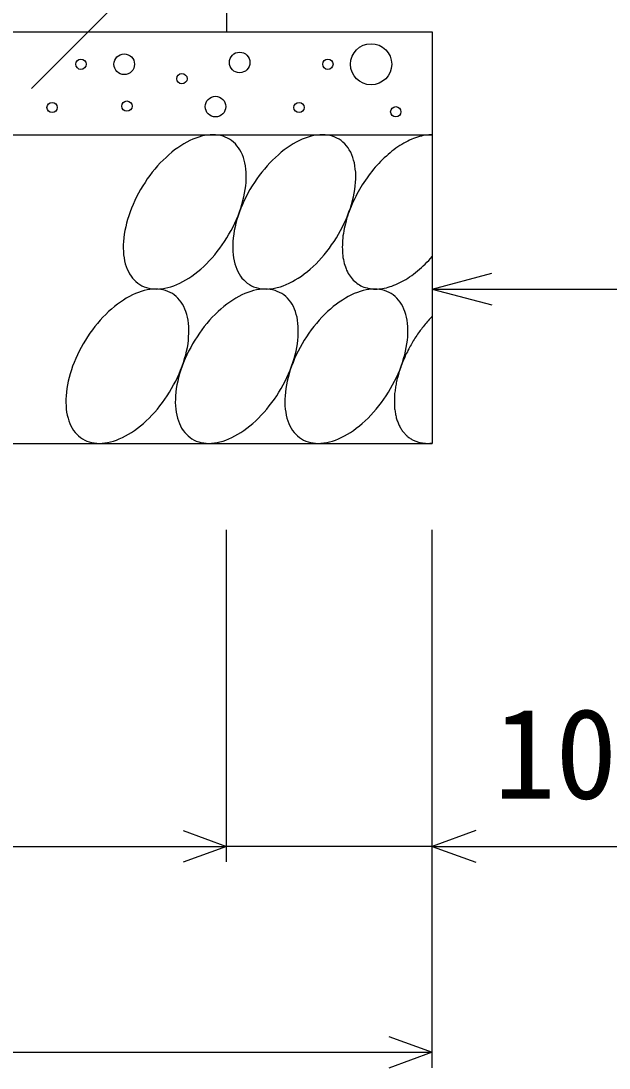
# Model space of a CAD drawing. Units: millimetres, scale not verified. Extents: x -33600 to 33600, y -11880 to 11880.
# Drawn here: x -28991 to -28705, y 7139 to 7648 of the extents above; entities that cross this region are included whole.
import ezdxf
from ezdxf.enums import TextEntityAlignment as Align

# ---------------------------------------------------------------- set-up
doc = ezdxf.new("R2010")
doc.units = ezdxf.units.MM
doc.header["$LTSCALE"] = 40
for name, color, linetype, lineweight in [('0-0_DIM', 7, 'Continuous', 25), ('0-2_HATCH', 6, 'Continuous', 25), ('0-5_OUTLINE', 3, 'Continuous', 25)]:
    doc.layers.add(name, color=color, linetype=linetype, lineweight=lineweight)
doc.styles.add('ＭＳ ゴシック', font='')
doc.styles.get('ＭＳ ゴシック').set_extended_font_data('MS Gothic')

msp = doc.modelspace()

# ---------------------------------------------------------------- linework, layer by layer
at = {"layer": '0-0_DIM'}
for p, q in [((-28719.45, 7881.05), (-28985.61, 7614.88)), ((-28790.79, 7517.39), (-28761.81, 7525.16)), ((-28790.79, 7517.39), (-28357.48, 7517.39)), ((-28790.79, 7517.39), (-28761.81, 7509.63)), ((-28890.79, 7238.96), (-28890.79, 7400.33)), ((-28790.79, 7138.96), (-28790.79, 7400.33)), ((-29390.79, 7246.46), (-28890.79, 7246.46)), ((-28790.79, 7246.46), (-28890.79, 7246.46)), ((-28790.79, 7246.46), (-28649, 7246.46)), ((-29490.79, 7146.46), (-28790.79, 7146.46))]:
    msp.add_line(p, q, dxfattribs=at)
for points in [[(-28911.93, 7254.16), (-28890.79, 7246.46), (-28911.93, 7238.77)], [(-28769.65, 7254.16), (-28790.79, 7246.46), (-28769.65, 7238.77)], [(-28811.93, 7154.16), (-28790.79, 7146.46), (-28811.93, 7138.77)]]:
    msp.add_lwpolyline(points, dxfattribs=at)
at = {"layer": '0-2_HATCH'}
for points in [[(-28889.29, 7590.17), (-28890.29, 7590.75), (-28891.39, 7591.24), (-28892.49, 7591.65), (-28893.69, 7591.96), (-28894.89, 7592.19), (-28896.09, 7592.32), (-28897.39, 7592.37), (-28898.69, 7592.32), (-28900.09, 7592.19), (-28901.49, 7591.96), (-28902.89, 7591.65), (-28904.29, 7591.24), (-28905.69, 7590.75), (-28907.19, 7590.18), (-28908.59, 7589.51), (-28910.09, 7588.77), (-28911.59, 7587.94), (-28912.99, 7587.03), (-28914.49, 7586.05), (-28915.99, 7584.99), (-28917.39, 7583.86), (-28918.79, 7582.65), (-28920.19, 7581.38), (-28921.59, 7580.05), (-28922.99, 7578.66), (-28924.29, 7577.21), (-28925.59, 7575.7), (-28926.89, 7574.15), (-28928.09, 7572.55), (-28929.29, 7570.9), (-28930.39, 7569.22), (-28931.49, 7567.5), (-28932.59, 7565.75), (-28933.59, 7563.98), (-28934.49, 7562.18), (-28935.39, 7560.37), (-28936.19, 7558.54), (-28936.99, 7556.71), (-28937.69, 7554.87)], [(-28881.89, 7578.66), (-28882.19, 7580.05), (-28882.59, 7581.38), (-28883.09, 7582.65), (-28883.59, 7583.85), (-28884.29, 7584.99), (-28884.89, 7586.05), (-28885.69, 7587.03), (-28886.49, 7587.94), (-28887.39, 7588.77), (-28888.29, 7589.51), (-28889.29, 7590.17)], [(-28836.09, 7590.17), (-28837.09, 7590.75), (-28838.19, 7591.24), (-28839.29, 7591.65), (-28840.49, 7591.96), (-28841.69, 7592.19), (-28842.89, 7592.32), (-28844.19, 7592.37), (-28845.49, 7592.32), (-28846.89, 7592.19), (-28848.29, 7591.96), (-28849.69, 7591.65), (-28851.09, 7591.24), (-28852.49, 7590.75), (-28853.99, 7590.18), (-28855.39, 7589.51), (-28856.89, 7588.77), (-28858.39, 7587.94), (-28859.79, 7587.03), (-28861.29, 7586.05), (-28862.79, 7584.99), (-28864.19, 7583.86), (-28865.59, 7582.65), (-28866.99, 7581.38), (-28868.39, 7580.05), (-28869.79, 7578.66), (-28871.09, 7577.21), (-28872.39, 7575.7), (-28873.69, 7574.15), (-28874.89, 7572.55), (-28876.09, 7570.9), (-28877.19, 7569.22), (-28878.29, 7567.5), (-28879.39, 7565.75), (-28880.39, 7563.98), (-28881.29, 7562.18), (-28882.19, 7560.37), (-28882.99, 7558.54), (-28883.79, 7556.71), (-28884.49, 7554.87)], [(-28828.59, 7578.66), (-28828.99, 7580.05), (-28829.39, 7581.38), (-28829.89, 7582.65), (-28830.39, 7583.85), (-28831.09, 7584.99), (-28831.69, 7586.05), (-28832.49, 7587.03), (-28833.29, 7587.94), (-28834.19, 7588.77), (-28835.09, 7589.51), (-28836.09, 7590.17)], [(-28790.79, 7592.37), (-28791.69, 7592.36), (-28792.49, 7592.31), (-28793.39, 7592.22), (-28794.29, 7592.1), (-28795.19, 7591.93), (-28796.09, 7591.73), (-28796.99, 7591.49), (-28797.99, 7591.21), (-28798.89, 7590.9), (-28799.89, 7590.55), (-28800.79, 7590.16), (-28801.79, 7589.73), (-28802.69, 7589.27), (-28803.69, 7588.78), (-28804.59, 7588.25), (-28805.59, 7587.68), (-28806.59, 7587.08), (-28807.49, 7586.45), (-28808.49, 7585.79), (-28809.39, 7585.09), (-28810.39, 7584.36), (-28811.29, 7583.6), (-28812.19, 7582.82), (-28813.09, 7582), (-28814.09, 7581.16), (-28814.99, 7580.28), (-28815.89, 7579.39), (-28816.69, 7578.47), (-28817.59, 7577.52), (-28818.49, 7576.55), (-28819.29, 7575.56), (-28820.09, 7574.54), (-28820.99, 7573.51), (-28821.79, 7572.46), (-28822.49, 7571.38), (-28823.29, 7570.3), (-28823.99, 7569.19), (-28824.79, 7568.07), (-28825.49, 7566.94)], [(-28914.99, 7519.56), (-28913.49, 7520.22), (-28911.99, 7520.97), (-28910.59, 7521.79), (-28909.09, 7522.7), (-28907.59, 7523.69), (-28906.19, 7524.75), (-28904.79, 7525.88), (-28903.29, 7527.08), (-28901.89, 7528.35), (-28900.49, 7529.68), (-28899.19, 7531.08), (-28897.79, 7532.53), (-28896.49, 7534.03), (-28895.29, 7535.59), (-28893.99, 7537.19), (-28892.89, 7538.83), (-28891.69, 7540.51), (-28890.59, 7542.23), (-28889.59, 7543.98), (-28888.59, 7545.75), (-28887.59, 7547.55), (-28886.79, 7549.36), (-28885.89, 7551.19), (-28885.19, 7553.03), (-28884.49, 7554.87), (-28883.79, 7556.71), (-28883.29, 7558.54), (-28882.79, 7560.37), (-28882.29, 7562.18), (-28881.99, 7563.98), (-28881.69, 7565.75), (-28881.39, 7567.5), (-28881.29, 7569.22), (-28881.19, 7570.9), (-28881.19, 7572.54), (-28881.19, 7574.14), (-28881.39, 7575.7), (-28881.59, 7577.2), (-28881.89, 7578.66)], [(-28861.79, 7519.56), (-28860.29, 7520.22), (-28858.79, 7520.97), (-28857.39, 7521.79), (-28855.89, 7522.7), (-28854.39, 7523.69), (-28852.99, 7524.75), (-28851.49, 7525.88), (-28850.09, 7527.08), (-28848.69, 7528.35), (-28847.29, 7529.68), (-28845.99, 7531.08), (-28844.59, 7532.53), (-28843.29, 7534.03), (-28842.09, 7535.59), (-28840.79, 7537.19), (-28839.69, 7538.83), (-28838.49, 7540.51), (-28837.39, 7542.23), (-28836.39, 7543.98), (-28835.39, 7545.75), (-28834.39, 7547.55), (-28833.59, 7549.36), (-28832.69, 7551.19), (-28831.99, 7553.03), (-28831.29, 7554.87), (-28830.59, 7556.71), (-28830.09, 7558.54), (-28829.49, 7560.37), (-28829.09, 7562.18), (-28828.69, 7563.98), (-28828.39, 7565.75), (-28828.19, 7567.5), (-28828.09, 7569.22), (-28827.99, 7570.9), (-28827.99, 7572.54), (-28827.99, 7574.14), (-28828.19, 7575.7), (-28828.39, 7577.2), (-28828.59, 7578.66)], [(-28825.49, 7566.94), (-28826.09, 7565.8), (-28826.79, 7564.64), (-28827.39, 7563.47), (-28827.99, 7562.3), (-28828.59, 7561.12), (-28829.19, 7559.93), (-28829.69, 7558.73), (-28830.19, 7557.54), (-28830.69, 7556.34), (-28831.19, 7555.13), (-28831.59, 7553.93), (-28831.99, 7552.73), (-28832.39, 7551.53), (-28832.69, 7550.33), (-28832.99, 7549.14), (-28833.29, 7547.96), (-28833.59, 7546.78), (-28833.79, 7545.61), (-28833.99, 7544.45), (-28834.19, 7543.3), (-28834.29, 7542.16), (-28834.39, 7541.03), (-28834.49, 7539.92), (-28834.49, 7538.83), (-28834.59, 7537.75), (-28834.49, 7536.69), (-28834.49, 7535.65), (-28834.39, 7534.62), (-28834.29, 7533.62), (-28834.19, 7532.64), (-28833.99, 7531.68), (-28833.79, 7530.75), (-28833.59, 7529.84), (-28833.29, 7528.96), (-28832.99, 7528.1), (-28832.69, 7527.27), (-28832.39, 7526.47), (-28831.99, 7525.7), (-28831.59, 7524.96)], [(-28937.69, 7554.87), (-28938.29, 7553.03), (-28938.89, 7551.19), (-28939.39, 7549.37), (-28939.79, 7547.55), (-28940.19, 7545.76), (-28940.49, 7543.98), (-28940.69, 7542.24), (-28940.89, 7540.52), (-28940.99, 7538.84), (-28940.99, 7537.19), (-28940.89, 7535.59), (-28940.79, 7534.03), (-28940.59, 7532.53), (-28940.29, 7531.08), (-28939.99, 7529.68), (-28939.49, 7528.35), (-28939.09, 7527.08), (-28938.49, 7525.88), (-28937.89, 7524.75), (-28937.19, 7523.69), (-28936.49, 7522.7), (-28935.69, 7521.8), (-28934.79, 7520.97), (-28933.89, 7520.22), (-28932.89, 7519.56), (-28931.89, 7518.98), (-28930.79, 7518.49), (-28929.69, 7518.09), (-28928.49, 7517.77), (-28927.29, 7517.55), (-28925.99, 7517.41), (-28924.69, 7517.37), (-28923.39, 7517.41), (-28922.09, 7517.55), (-28920.69, 7517.77), (-28919.29, 7518.09), (-28917.89, 7518.49), (-28916.39, 7518.98), (-28914.99, 7519.56)], [(-28884.49, 7554.87), (-28885.09, 7553.03), (-28885.69, 7551.19), (-28886.19, 7549.37), (-28886.59, 7547.55), (-28886.99, 7545.76), (-28887.29, 7543.98), (-28887.49, 7542.24), (-28887.69, 7540.52), (-28887.79, 7538.84), (-28887.79, 7537.19), (-28887.69, 7535.59), (-28887.59, 7534.03), (-28887.39, 7532.53), (-28887.09, 7531.08), (-28886.69, 7529.68), (-28886.29, 7528.35), (-28885.79, 7527.08), (-28885.29, 7525.88), (-28884.69, 7524.75), (-28883.99, 7523.69), (-28883.29, 7522.7), (-28882.39, 7521.8), (-28881.59, 7520.97), (-28880.69, 7520.22), (-28879.69, 7519.56), (-28878.69, 7518.98), (-28877.59, 7518.49), (-28876.39, 7518.09), (-28875.29, 7517.77), (-28874.09, 7517.55), (-28872.79, 7517.41), (-28871.49, 7517.37), (-28870.19, 7517.41), (-28868.79, 7517.55), (-28867.49, 7517.77), (-28866.09, 7518.09), (-28864.59, 7518.49), (-28863.19, 7518.98), (-28861.79, 7519.56)], [(-28800.79, 7523.98), (-28799.89, 7524.68), (-28798.89, 7525.41), (-28797.99, 7526.17), (-28796.99, 7526.96), (-28796.09, 7527.78), (-28795.19, 7528.62), (-28794.29, 7529.49), (-28793.39, 7530.39), (-28792.49, 7531.32), (-28791.69, 7532.26), (-28790.79, 7533.23)], [(-28831.59, 7524.96), (-28831.19, 7524.25), (-28830.69, 7523.57), (-28830.19, 7522.93), (-28829.69, 7522.31), (-28829.19, 7521.73), (-28828.59, 7521.19), (-28827.99, 7520.68), (-28827.39, 7520.2), (-28826.79, 7519.76), (-28826.09, 7519.35), (-28825.49, 7518.99), (-28824.79, 7518.66), (-28823.99, 7518.36), (-28823.29, 7518.1), (-28822.49, 7517.89), (-28821.79, 7517.71), (-28820.99, 7517.56), (-28820.09, 7517.46), (-28819.29, 7517.39), (-28818.49, 7517.37), (-28817.59, 7517.38), (-28816.69, 7517.43), (-28815.89, 7517.52), (-28814.99, 7517.65), (-28814.09, 7517.81), (-28813.09, 7518.01), (-28812.19, 7518.26), (-28811.29, 7518.54), (-28810.39, 7518.85), (-28809.39, 7519.21), (-28808.49, 7519.6), (-28807.49, 7520.02), (-28806.59, 7520.49), (-28805.59, 7520.98), (-28804.59, 7521.52), (-28803.69, 7522.08), (-28802.69, 7522.68), (-28801.79, 7523.32), (-28800.79, 7523.98)], [(-28917.09, 7515.18), (-28918.19, 7515.76), (-28919.29, 7516.25), (-28920.39, 7516.66), (-28921.59, 7516.97), (-28922.79, 7517.2), (-28923.99, 7517.33), (-28925.29, 7517.38), (-28926.59, 7517.33), (-28927.99, 7517.2), (-28929.39, 7516.97), (-28930.79, 7516.66), (-28932.19, 7516.25), (-28933.59, 7515.76), (-28935.09, 7515.19), (-28936.49, 7514.52), (-28937.99, 7513.78), (-28939.49, 7512.95), (-28940.89, 7512.04), (-28942.39, 7511.06), (-28943.79, 7510), (-28945.29, 7508.87), (-28946.69, 7507.66), (-28948.09, 7506.39), (-28949.49, 7505.06), (-28950.89, 7503.67), (-28952.19, 7502.22), (-28953.49, 7500.71), (-28954.79, 7499.16), (-28955.99, 7497.56), (-28957.19, 7495.91), (-28958.29, 7494.23), (-28959.39, 7492.51), (-28960.49, 7490.76), (-28961.49, 7488.99), (-28962.39, 7487.19), (-28963.29, 7485.38), (-28964.09, 7483.55), (-28964.89, 7481.72), (-28965.59, 7479.88)], [(-28863.89, 7515.18), (-28864.99, 7515.76), (-28866.09, 7516.25), (-28867.19, 7516.66), (-28868.29, 7516.97), (-28869.59, 7517.2), (-28870.79, 7517.33), (-28872.09, 7517.38), (-28873.39, 7517.33), (-28874.79, 7517.2), (-28876.19, 7516.97), (-28877.59, 7516.66), (-28878.99, 7516.25), (-28880.39, 7515.76), (-28881.89, 7515.19), (-28883.29, 7514.52), (-28884.79, 7513.78), (-28886.29, 7512.95), (-28887.69, 7512.04), (-28889.19, 7511.06), (-28890.59, 7510), (-28892.09, 7508.87), (-28893.49, 7507.66), (-28894.89, 7506.39), (-28896.29, 7505.06), (-28897.69, 7503.67), (-28898.99, 7502.22), (-28900.29, 7500.71), (-28901.59, 7499.16), (-28902.79, 7497.56), (-28903.99, 7495.91), (-28905.09, 7494.23), (-28906.19, 7492.51), (-28907.29, 7490.76), (-28908.19, 7488.99), (-28909.19, 7487.19), (-28910.09, 7485.38), (-28910.89, 7483.55), (-28911.69, 7481.72), (-28912.39, 7479.88)], [(-28810.69, 7515.18), (-28811.79, 7515.76), (-28812.79, 7516.25), (-28813.99, 7516.66), (-28815.09, 7516.97), (-28816.39, 7517.2), (-28817.59, 7517.33), (-28818.89, 7517.38), (-28820.19, 7517.33), (-28821.59, 7517.2), (-28822.89, 7516.97), (-28824.29, 7516.66), (-28825.79, 7516.25), (-28827.19, 7515.76), (-28828.69, 7515.19), (-28830.09, 7514.52), (-28831.59, 7513.78), (-28832.99, 7512.95), (-28834.49, 7512.04), (-28835.99, 7511.06), (-28837.39, 7510), (-28838.89, 7508.87), (-28840.29, 7507.66), (-28841.69, 7506.39), (-28843.09, 7505.06), (-28844.49, 7503.67), (-28845.79, 7502.22), (-28847.09, 7500.71), (-28848.29, 7499.16), (-28849.59, 7497.56), (-28850.79, 7495.91), (-28851.89, 7494.23), (-28852.99, 7492.51), (-28853.99, 7490.76), (-28854.99, 7488.99), (-28855.99, 7487.19), (-28856.89, 7485.38), (-28857.69, 7483.55), (-28858.39, 7481.72), (-28859.19, 7479.88)], [(-28909.69, 7503.66), (-28910.09, 7505.06), (-28910.49, 7506.39), (-28910.99, 7507.66), (-28911.49, 7508.86), (-28912.19, 7510), (-28912.79, 7511.06), (-28913.59, 7512.04), (-28914.39, 7512.95), (-28915.29, 7513.78), (-28916.19, 7514.52), (-28917.09, 7515.18)], [(-28856.49, 7503.66), (-28856.89, 7505.06), (-28857.29, 7506.39), (-28857.79, 7507.66), (-28858.29, 7508.86), (-28858.89, 7510), (-28859.59, 7511.06), (-28860.39, 7512.04), (-28861.19, 7512.95), (-28861.99, 7513.78), (-28862.99, 7514.52), (-28863.89, 7515.18)], [(-28803.29, 7503.66), (-28803.69, 7505.06), (-28804.09, 7506.39), (-28804.59, 7507.66), (-28805.09, 7508.86), (-28805.69, 7510), (-28806.39, 7511.06), (-28807.19, 7512.04), (-28807.99, 7512.95), (-28808.79, 7513.78), (-28809.79, 7514.52), (-28810.69, 7515.18)], [(-28942.89, 7444.57), (-28941.39, 7445.23), (-28939.89, 7445.98), (-28938.49, 7446.8), (-28936.99, 7447.71), (-28935.49, 7448.7), (-28934.09, 7449.76), (-28932.59, 7450.89), (-28931.19, 7452.09), (-28929.79, 7453.36), (-28928.39, 7454.69), (-28927.09, 7456.09), (-28925.69, 7457.54), (-28924.39, 7459.04), (-28923.19, 7460.6), (-28921.89, 7462.2), (-28920.79, 7463.84), (-28919.59, 7465.52), (-28918.49, 7467.24), (-28917.49, 7468.99), (-28916.49, 7470.76), (-28915.49, 7472.56), (-28914.69, 7474.37), (-28913.79, 7476.2), (-28913.09, 7478.03), (-28912.39, 7479.87), (-28911.69, 7481.71), (-28911.19, 7483.55), (-28910.59, 7485.38), (-28910.19, 7487.19), (-28909.79, 7488.99), (-28909.49, 7490.76), (-28909.29, 7492.51), (-28909.19, 7494.23), (-28909.09, 7495.91), (-28909.09, 7497.55), (-28909.09, 7499.15), (-28909.29, 7500.71), (-28909.49, 7502.21), (-28909.69, 7503.66)], [(-28889.59, 7444.57), (-28888.19, 7445.23), (-28886.69, 7445.98), (-28885.29, 7446.8), (-28883.79, 7447.71), (-28882.29, 7448.7), (-28880.89, 7449.76), (-28879.39, 7450.89), (-28877.99, 7452.09), (-28876.59, 7453.36), (-28875.19, 7454.69), (-28873.89, 7456.09), (-28872.49, 7457.54), (-28871.19, 7459.04), (-28869.99, 7460.6), (-28868.69, 7462.2), (-28867.49, 7463.84), (-28866.39, 7465.52), (-28865.29, 7467.24), (-28864.29, 7468.99), (-28863.29, 7470.76), (-28862.29, 7472.56), (-28861.39, 7474.37), (-28860.59, 7476.2), (-28859.89, 7478.03), (-28859.19, 7479.87), (-28858.49, 7481.71), (-28857.89, 7483.55), (-28857.39, 7485.38), (-28856.99, 7487.19), (-28856.59, 7488.99), (-28856.29, 7490.76), (-28856.09, 7492.51), (-28855.99, 7494.23), (-28855.89, 7495.91), (-28855.89, 7497.55), (-28855.89, 7499.15), (-28856.09, 7500.71), (-28856.29, 7502.21), (-28856.49, 7503.66)], [(-28836.39, 7444.57), (-28834.99, 7445.23), (-28833.49, 7445.98), (-28831.99, 7446.8), (-28830.59, 7447.71), (-28829.09, 7448.7), (-28827.69, 7449.76), (-28826.19, 7450.89), (-28824.79, 7452.09), (-28823.39, 7453.36), (-28821.99, 7454.69), (-28820.59, 7456.09), (-28819.29, 7457.54), (-28817.99, 7459.04), (-28816.69, 7460.6), (-28815.49, 7462.2), (-28814.29, 7463.84), (-28813.19, 7465.52), (-28812.09, 7467.24), (-28811.09, 7468.99), (-28810.09, 7470.76), (-28809.09, 7472.56), (-28808.19, 7474.37), (-28807.39, 7476.2), (-28806.59, 7478.03), (-28805.89, 7479.87), (-28805.29, 7481.71), (-28804.69, 7483.55), (-28804.19, 7485.38), (-28803.79, 7487.19), (-28803.39, 7488.99), (-28803.09, 7490.76), (-28802.89, 7492.51), (-28802.69, 7494.23), (-28802.69, 7495.91), (-28802.59, 7497.55), (-28802.69, 7499.15), (-28802.79, 7500.71), (-28802.99, 7502.21), (-28803.29, 7503.66)], [(-28790.79, 7504.13), (-28791.29, 7503.6), (-28791.79, 7503.06), (-28792.29, 7502.52), (-28792.79, 7501.96), (-28793.29, 7501.4), (-28793.79, 7500.83), (-28794.29, 7500.26), (-28794.69, 7499.68), (-28795.19, 7499.09), (-28795.69, 7498.49), (-28796.09, 7497.89), (-28796.59, 7497.28), (-28796.99, 7496.67), (-28797.49, 7496.05), (-28797.89, 7495.42), (-28798.29, 7494.79), (-28798.69, 7494.16), (-28799.19, 7493.52), (-28799.59, 7492.87), (-28799.99, 7492.22), (-28800.39, 7491.57), (-28800.69, 7490.91), (-28801.09, 7490.25), (-28801.49, 7489.58), (-28801.89, 7488.92), (-28802.19, 7488.25), (-28802.59, 7487.57), (-28802.89, 7486.89), (-28803.29, 7486.22), (-28803.59, 7485.54), (-28803.89, 7484.85), (-28804.19, 7484.17), (-28804.49, 7483.48), (-28804.79, 7482.79), (-28805.09, 7482.11), (-28805.39, 7481.42), (-28805.59, 7480.73), (-28805.89, 7480.04), (-28806.09, 7479.35)], [(-28965.59, 7479.88), (-28966.19, 7478.04), (-28966.79, 7476.2), (-28967.29, 7474.38), (-28967.69, 7472.56), (-28968.09, 7470.77), (-28968.39, 7468.99), (-28968.59, 7467.24), (-28968.79, 7465.53), (-28968.89, 7463.84), (-28968.89, 7462.2), (-28968.79, 7460.6), (-28968.69, 7459.04), (-28968.49, 7457.54), (-28968.19, 7456.09), (-28967.79, 7454.69), (-28967.39, 7453.36), (-28966.89, 7452.09), (-28966.39, 7450.89), (-28965.79, 7449.76), (-28965.09, 7448.7), (-28964.29, 7447.71), (-28963.49, 7446.81), (-28962.69, 7445.98), (-28961.79, 7445.23), (-28960.79, 7444.57), (-28959.69, 7443.99), (-28958.69, 7443.5), (-28957.49, 7443.1), (-28956.39, 7442.78), (-28955.19, 7442.56), (-28953.89, 7442.42), (-28952.59, 7442.38), (-28951.29, 7442.42), (-28949.89, 7442.56), (-28948.59, 7442.78), (-28947.19, 7443.1), (-28945.69, 7443.5), (-28944.29, 7443.99), (-28942.89, 7444.57)], [(-28912.39, 7479.88), (-28912.99, 7478.04), (-28913.59, 7476.2), (-28914.09, 7474.38), (-28914.49, 7472.56), (-28914.89, 7470.77), (-28915.19, 7468.99), (-28915.39, 7467.24), (-28915.59, 7465.53), (-28915.59, 7463.84), (-28915.69, 7462.2), (-28915.59, 7460.6), (-28915.49, 7459.04), (-28915.29, 7457.54), (-28914.99, 7456.09), (-28914.59, 7454.69), (-28914.19, 7453.36), (-28913.69, 7452.09), (-28913.19, 7450.89), (-28912.59, 7449.76), (-28911.89, 7448.7), (-28911.09, 7447.71), (-28910.29, 7446.81), (-28909.49, 7445.98), (-28908.49, 7445.23), (-28907.59, 7444.57), (-28906.49, 7443.99), (-28905.49, 7443.5), (-28904.29, 7443.1), (-28903.19, 7442.78), (-28901.89, 7442.56), (-28900.69, 7442.42), (-28899.39, 7442.38), (-28898.09, 7442.42), (-28896.69, 7442.56), (-28895.39, 7442.78), (-28893.99, 7443.1), (-28892.49, 7443.5), (-28891.09, 7443.99), (-28889.59, 7444.57)], [(-28859.19, 7479.88), (-28859.79, 7478.04), (-28860.39, 7476.2), (-28860.89, 7474.38), (-28861.29, 7472.56), (-28861.69, 7470.77), (-28861.99, 7468.99), (-28862.19, 7467.24), (-28862.29, 7465.53), (-28862.39, 7463.84), (-28862.39, 7462.2), (-28862.39, 7460.6), (-28862.29, 7459.04), (-28861.99, 7457.54), (-28861.79, 7456.09), (-28861.39, 7454.69), (-28860.99, 7453.36), (-28860.49, 7452.09), (-28859.99, 7450.89), (-28859.39, 7449.76), (-28858.69, 7448.7), (-28857.89, 7447.71), (-28857.09, 7446.81), (-28856.29, 7445.98), (-28855.29, 7445.23), (-28854.39, 7444.57), (-28853.29, 7443.99), (-28852.29, 7443.5), (-28851.09, 7443.1), (-28849.99, 7442.78), (-28848.69, 7442.56), (-28847.49, 7442.42), (-28846.19, 7442.38), (-28844.89, 7442.42), (-28843.49, 7442.56), (-28842.09, 7442.78), (-28840.69, 7443.1), (-28839.29, 7443.5), (-28837.89, 7443.99), (-28836.39, 7444.57)], [(-28806.09, 7479.35), (-28806.39, 7478.66), (-28806.59, 7477.97), (-28806.79, 7477.28), (-28806.99, 7476.59), (-28807.19, 7475.91), (-28807.39, 7475.22), (-28807.59, 7474.54), (-28807.79, 7473.86), (-28807.99, 7473.18), (-28808.09, 7472.5), (-28808.29, 7471.82), (-28808.39, 7471.15), (-28808.49, 7470.48), (-28808.59, 7469.81), (-28808.69, 7469.15), (-28808.79, 7468.49), (-28808.89, 7467.84), (-28808.99, 7467.19), (-28809.09, 7466.54), (-28809.09, 7465.9), (-28809.19, 7465.26), (-28809.19, 7464.63), (-28809.19, 7464), (-28809.19, 7463.38), (-28809.19, 7462.76), (-28809.19, 7462.15), (-28809.19, 7461.54), (-28809.19, 7460.94), (-28809.19, 7460.35), (-28809.09, 7459.77), (-28809.09, 7459.19), (-28808.99, 7458.62), (-28808.89, 7458.05), (-28808.79, 7457.49), (-28808.69, 7456.94), (-28808.59, 7456.4), (-28808.49, 7455.87), (-28808.39, 7455.34), (-28808.29, 7454.82)], [(-28808.29, 7454.82), (-28808.09, 7454.32), (-28807.99, 7453.82), (-28807.79, 7453.32), (-28807.59, 7452.84), (-28807.39, 7452.37), (-28807.19, 7451.9), (-28806.99, 7451.45), (-28806.79, 7451), (-28806.59, 7450.57), (-28806.39, 7450.14), (-28806.09, 7449.73), (-28805.89, 7449.32), (-28805.59, 7448.93), (-28805.39, 7448.54), (-28805.09, 7448.17), (-28804.79, 7447.81), (-28804.49, 7447.45), (-28804.19, 7447.11), (-28803.89, 7446.78), (-28803.59, 7446.46), (-28803.29, 7446.16), (-28802.89, 7445.86), (-28802.59, 7445.58), (-28802.19, 7445.3), (-28801.89, 7445.04), (-28801.49, 7444.79), (-28801.09, 7444.55), (-28800.69, 7444.33), (-28800.39, 7444.12), (-28799.99, 7443.91), (-28799.59, 7443.72), (-28799.19, 7443.55), (-28798.69, 7443.38), (-28798.29, 7443.23), (-28797.89, 7443.09), (-28797.49, 7442.96), (-28796.99, 7442.85), (-28796.59, 7442.74), (-28796.09, 7442.65)], [(-28796.09, 7442.65), (-28795.69, 7442.58), (-28795.19, 7442.51), (-28794.69, 7442.46), (-28794.29, 7442.42), (-28793.79, 7442.39), (-28793.29, 7442.38), (-28792.79, 7442.38), (-28792.29, 7442.39), (-28791.79, 7442.41), (-28791.29, 7442.45), (-28790.79, 7442.5)]]:
    msp.add_lwpolyline(points, dxfattribs=at)
for centre, radius in [((-28820.49, 7626.62), 10), ((-28961.52, 7626.62), 2.5), ((-28940.49, 7626.62), 5), ((-28884.41, 7627.49), 5), ((-28841.52, 7626.62), 2.5), ((-28912.45, 7619.62), 2.5), ((-28939.19, 7606.28), 2.5), ((-28896.13, 7606.04), 5), ((-28975.54, 7605.61), 2.5), ((-28855.54, 7605.61), 2.5), ((-28808.53, 7603.54), 2.5)]:
    msp.add_circle(centre, radius, dxfattribs=at)
at = {"layer": '0-5_OUTLINE'}
for p, q in [((-28890.79, 7662.39), (-28890.79, 7642.39)), ((-29490.79, 7642.39), (-28790.79, 7642.39)), ((-28790.79, 7642.39), (-28790.79, 7442.39)), ((-29490.79, 7592.39), (-28790.79, 7592.39)), ((-29490.79, 7442.39), (-28790.79, 7442.39))]:
    msp.add_line(p, q, dxfattribs=at)

# ---------------------------------------------------------------- texts
at = {"layer": '0-0_DIM', "style": 'ＭＳ ゴシック'}
msp.add_text('100', height=43.99, dxfattribs=at).set_placement((-28760.79, 7256.46), align=Align.BOTTOM_LEFT)

doc.saveas('drawing.dxf')
